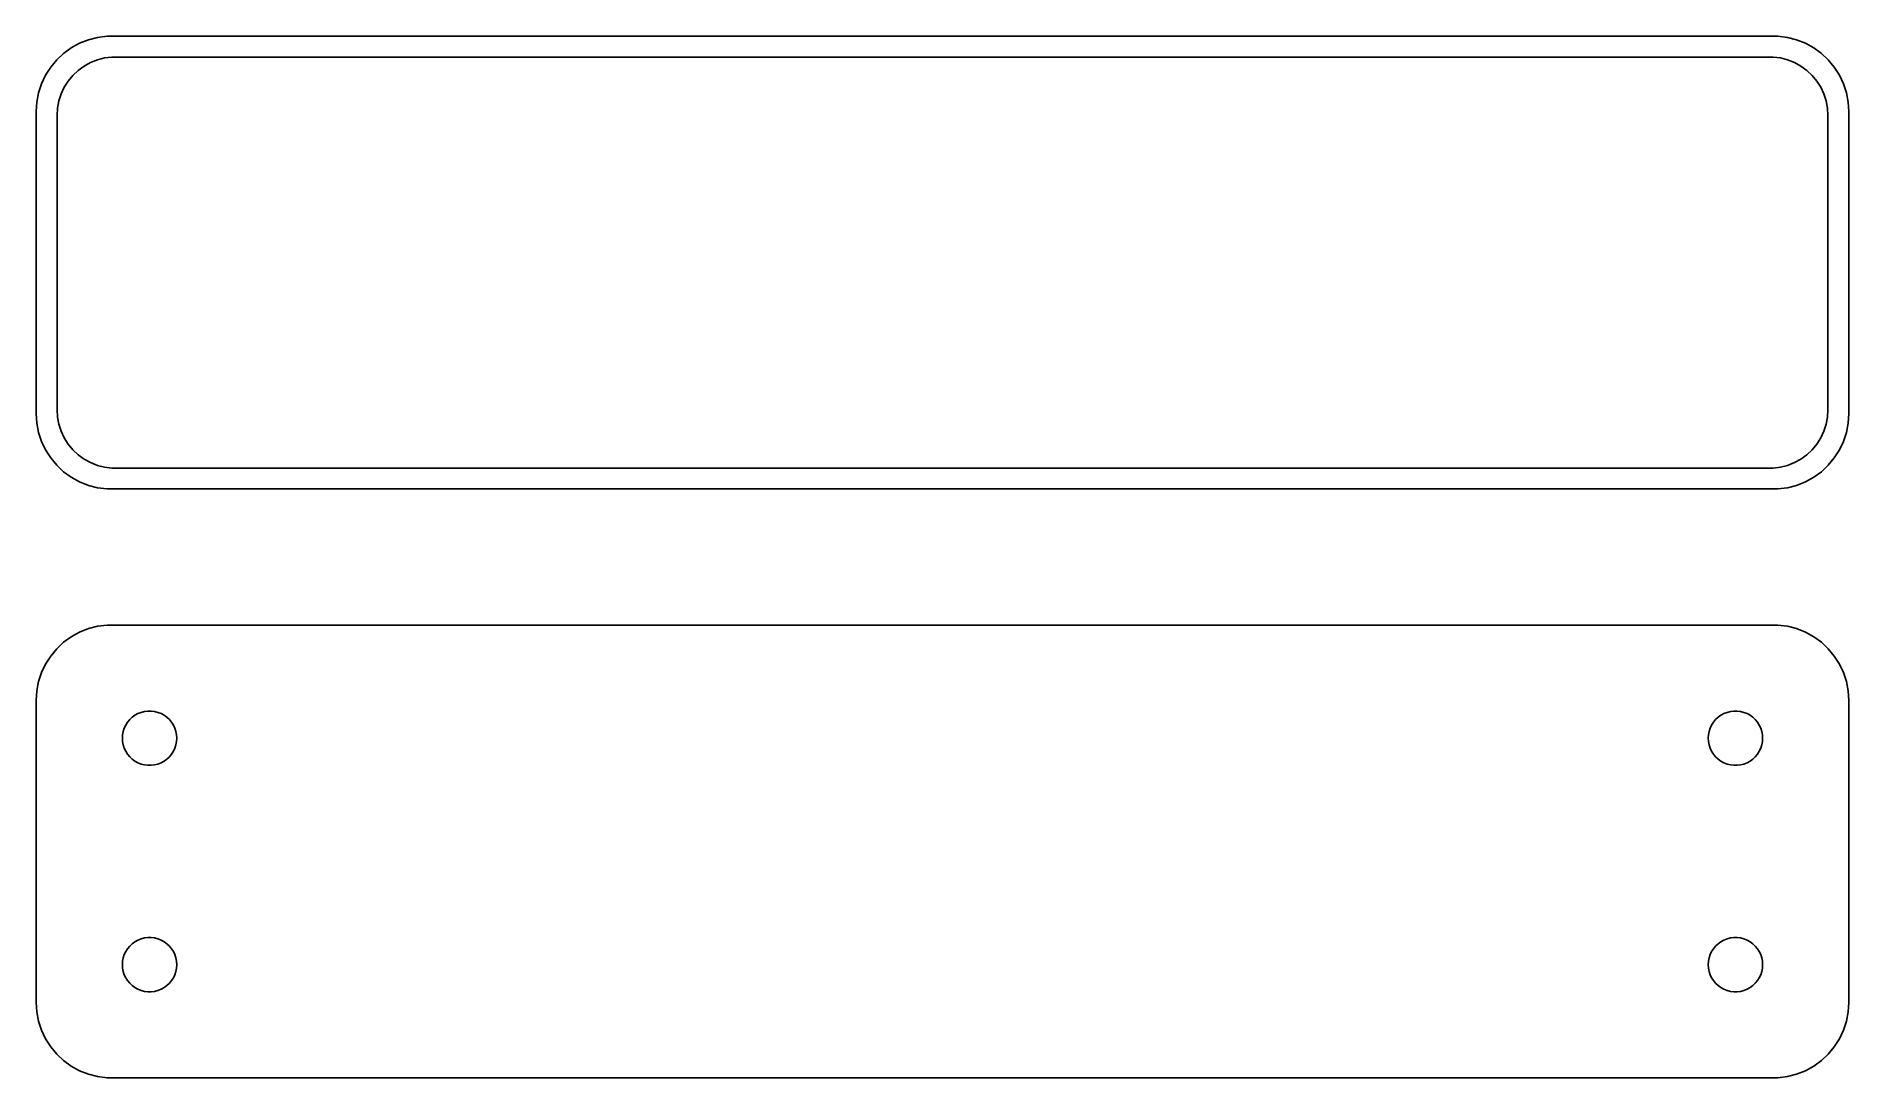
# Model space of a CAD drawing. Header units: metres. Extents: x -60 to 60, y 24 to 93.
import ezdxf

# ---------------------------------------------------------------- set-up
doc = ezdxf.new("R2010")
doc.units = ezdxf.units.M

msp = doc.modelspace()

# ---------------------------------------------------------------- linework, layer by layer
for p, q in [((-57.1289, 92.5241), (-57.6791, 92.2216)), ((-56.5451, 92.7553), (-57.1289, 92.5241)), ((-55.9369, 92.9114), (-56.5451, 92.7553)), ((-55.3139, 92.9901), (-55.9369, 92.9114)), ((55.3139, 92.9901), (-55.3139, 92.9901)), ((55.9369, 92.9114), (55.3139, 92.9901)), ((56.5451, 92.7553), (55.9369, 92.9114)), ((57.1289, 92.5241), (56.5451, 92.7553)), ((57.6791, 92.2216), (57.1289, 92.5241)), ((-58.6448, 91.4227), (-59.0451, 90.9389)), ((-58.1871, 91.8526), (-58.6448, 91.4227)), ((-57.6791, 92.2216), (-58.1871, 91.8526)), ((-56.8234, 91.0171), (-56.3975, 91.2512)), ((-56.3975, 91.2512), (-55.9457, 91.4301)), ((-55.9457, 91.4301), (-55.4751, 91.5509)), ((-55.4751, 91.5509), (-54.993, 91.6118)), ((-54.993, 91.6118), (54.993, 91.6118)), ((54.993, 91.6118), (55.4751, 91.5509)), ((55.4751, 91.5509), (55.9457, 91.4301)), ((55.9457, 91.4301), (56.3975, 91.2512)), ((56.3975, 91.2512), (56.8234, 91.0171)), ((58.1871, 91.8526), (57.6791, 92.2216)), ((58.6448, 91.4227), (58.1871, 91.8526)), ((59.0451, 90.9389), (58.6448, 91.4227)), ((-59.3815, 90.4088), (-59.6489, 89.8406)), ((-59.0451, 90.9389), (-59.3815, 90.4088)), ((-58.1408, 89.6141), (-57.8805, 90.0244)), ((-57.8805, 90.0244), (-57.5707, 90.3988)), ((-57.5707, 90.3988), (-57.2165, 90.7315)), ((-57.2165, 90.7315), (-56.8234, 91.0171)), ((56.8234, 91.0171), (57.2165, 90.7315)), ((57.2165, 90.7315), (57.5707, 90.3988)), ((57.5707, 90.3988), (57.8805, 90.0244)), ((57.8805, 90.0244), (58.1408, 89.6141)), ((59.3815, 90.4088), (59.0451, 90.9389)), ((59.6489, 89.8406), (59.3815, 90.4088)), ((-59.8429, 89.2434), (-59.9606, 88.6267)), ((-59.6489, 89.8406), (-59.8429, 89.2434)), ((-58.4979, 88.7123), (-58.3477, 89.1744)), ((-58.3477, 89.1744), (-58.1408, 89.6141)), ((58.1408, 89.6141), (58.3477, 89.1744)), ((58.3477, 89.1744), (58.4979, 88.7123)), ((59.8429, 89.2434), (59.6489, 89.8406)), ((59.9606, 88.6267), (59.8429, 89.2434)), ((-59.9606, 88.6267), (-60, 88)), ((-60, 88), (-60, 68)), ((-58.6195, 87.75), (-58.589, 88.235)), ((-58.6195, 68.25), (-58.6195, 87.75)), ((-58.589, 88.235), (-58.4979, 88.7123)), ((58.4979, 88.7123), (58.589, 88.235)), ((58.589, 88.235), (58.6195, 87.75)), ((58.6195, 87.75), (58.6195, 68.25)), ((60, 88), (59.9606, 88.6267)), ((60, 68), (60, 88)), ((-60, 68), (-59.9606, 67.3733)), ((-59.9606, 67.3733), (-59.8429, 66.7566)), ((-58.589, 67.765), (-58.6195, 68.25)), ((-58.4979, 67.2877), (-58.589, 67.765)), ((-58.3477, 66.8256), (-58.4979, 67.2877)), ((58.4979, 67.2877), (58.3477, 66.8256)), ((58.589, 67.765), (58.4979, 67.2877)), ((58.6195, 68.25), (58.589, 67.765)), ((59.8429, 66.7566), (59.9606, 67.3733)), ((59.9606, 67.3733), (60, 68)), ((-59.8429, 66.7566), (-59.6489, 66.1594)), ((-59.6489, 66.1594), (-59.3815, 65.5912)), ((-58.1408, 66.3859), (-58.3477, 66.8256)), ((-57.8805, 65.9756), (-58.1408, 66.3859)), ((58.1408, 66.3859), (57.8805, 65.9756)), ((58.3477, 66.8256), (58.1408, 66.3859)), ((59.3815, 65.5912), (59.6489, 66.1594)), ((59.6489, 66.1594), (59.8429, 66.7566)), ((-59.3815, 65.5912), (-59.0451, 65.0611)), ((-59.0451, 65.0611), (-58.6448, 64.5773)), ((-57.5707, 65.6012), (-57.8805, 65.9756)), ((-57.2165, 65.2685), (-57.5707, 65.6012)), ((-56.8234, 64.9829), (-57.2165, 65.2685)), ((-56.3975, 64.7488), (-56.8234, 64.9829)), ((56.8234, 64.9829), (56.3975, 64.7488)), ((57.2165, 65.2685), (56.8234, 64.9829)), ((57.5707, 65.6012), (57.2165, 65.2685)), ((57.8805, 65.9756), (57.5707, 65.6012)), ((58.6448, 64.5773), (59.0451, 65.0611)), ((59.0451, 65.0611), (59.3815, 65.5912)), ((-58.6448, 64.5773), (-58.1871, 64.1474)), ((-58.1871, 64.1474), (-57.6791, 63.7784)), ((-57.6791, 63.7784), (-57.1289, 63.4759)), ((-55.9457, 64.5699), (-56.3975, 64.7488)), ((-55.4751, 64.4491), (-55.9457, 64.5699)), ((-54.993, 64.3882), (-55.4751, 64.4491)), ((54.993, 64.3882), (-54.993, 64.3882)), ((55.4751, 64.4491), (54.993, 64.3882)), ((55.9457, 64.5699), (55.4751, 64.4491)), ((56.3975, 64.7488), (55.9457, 64.5699)), ((57.1289, 63.4759), (57.6791, 63.7784)), ((57.6791, 63.7784), (58.1871, 64.1474)), ((58.1871, 64.1474), (58.6448, 64.5773)), ((-57.1289, 63.4759), (-56.5451, 63.2447)), ((-56.5451, 63.2447), (-55.9369, 63.0886)), ((-55.9369, 63.0886), (-55.3139, 63.0099)), ((-55.3139, 63.0099), (55.3139, 63.0099)), ((55.3139, 63.0099), (55.9369, 63.0886)), ((55.9369, 63.0886), (56.5451, 63.2447)), ((56.5451, 63.2447), (57.1289, 63.4759)), ((-58.1871, 52.8526), (-58.6448, 52.4227)), ((-57.6791, 53.2216), (-58.1871, 52.8526)), ((-57.1289, 53.5241), (-57.6791, 53.2216)), ((-56.5451, 53.7553), (-57.1289, 53.5241)), ((-55.9369, 53.9114), (-56.5451, 53.7553)), ((-55.3139, 53.9901), (-55.9369, 53.9114)), ((55.3139, 53.9901), (-55.3139, 53.9901)), ((55.9369, 53.9114), (55.3139, 53.9901)), ((56.5451, 53.7553), (55.9369, 53.9114)), ((57.1289, 53.5241), (56.5451, 53.7553)), ((57.6791, 53.2216), (57.1289, 53.5241)), ((58.1871, 52.8526), (57.6791, 53.2216)), ((58.6448, 52.4227), (58.1871, 52.8526)), ((-59.0451, 51.9389), (-59.3815, 51.4088)), ((-58.6448, 52.4227), (-59.0451, 51.9389)), ((59.0451, 51.9389), (58.6448, 52.4227)), ((59.3815, 51.4088), (59.0451, 51.9389)), ((-59.6489, 50.8406), (-59.8429, 50.2434)), ((-59.3815, 51.4088), (-59.6489, 50.8406)), ((59.6489, 50.8406), (59.3815, 51.4088)), ((59.8429, 50.2434), (59.6489, 50.8406)), ((-59.9606, 49.6267), (-60, 49)), ((-59.8429, 50.2434), (-59.9606, 49.6267)), ((59.9606, 49.6267), (59.8429, 50.2434)), ((60, 49), (59.9606, 49.6267)), ((-60, 49), (-60, 29)), ((-53.6474, 47.8869), (-53.4645, 48.0198)), ((-53.4645, 48.0198), (-53.2664, 48.1287)), ((-53.2664, 48.1287), (-53.0562, 48.2119)), ((-53.0562, 48.2119), (-52.8373, 48.2681)), ((-52.8373, 48.2681), (-52.613, 48.2964)), ((-52.613, 48.2964), (-52.387, 48.2964)), ((-52.387, 48.2964), (-52.1627, 48.2681)), ((-52.1627, 48.2681), (-51.9438, 48.2119)), ((-51.9438, 48.2119), (-51.7336, 48.1287)), ((-51.7336, 48.1287), (-51.5355, 48.0198)), ((-51.5355, 48.0198), (-51.3526, 47.8869)), ((51.3526, 47.8869), (51.5355, 48.0198)), ((51.5355, 48.0198), (51.7336, 48.1287)), ((51.7336, 48.1287), (51.9438, 48.2119)), ((51.9438, 48.2119), (52.1627, 48.2681)), ((52.1627, 48.2681), (52.387, 48.2964)), ((52.387, 48.2964), (52.613, 48.2964)), ((52.613, 48.2964), (52.8373, 48.2681)), ((52.8373, 48.2681), (53.0562, 48.2119)), ((53.0562, 48.2119), (53.2664, 48.1287)), ((53.2664, 48.1287), (53.4645, 48.0198)), ((53.4645, 48.0198), (53.6474, 47.8869)), ((60, 29), (60, 49)), ((-54.2858, 46.7256), (-54.2434, 46.9476)), ((-54.2434, 46.9476), (-54.1736, 47.1626)), ((-54.1736, 47.1626), (-54.0773, 47.3671)), ((-54.0773, 47.3671), (-53.9562, 47.558)), ((-53.9562, 47.558), (-53.8121, 47.7322)), ((-53.8121, 47.7322), (-53.6474, 47.8869)), ((-51.3526, 47.8869), (-51.1879, 47.7322)), ((-51.1879, 47.7322), (-51.0438, 47.558)), ((-51.0438, 47.558), (-50.9226, 47.3671)), ((-50.9226, 47.3671), (-50.8264, 47.1626)), ((-50.8264, 47.1626), (-50.7565, 46.9476)), ((-50.7565, 46.9476), (-50.7142, 46.7256)), ((50.7142, 46.7256), (50.7565, 46.9476)), ((50.7565, 46.9476), (50.8264, 47.1626)), ((50.8264, 47.1626), (50.9226, 47.3671)), ((50.9226, 47.3671), (51.0438, 47.558)), ((51.0438, 47.558), (51.1879, 47.7322)), ((51.1879, 47.7322), (51.3526, 47.8869)), ((53.6474, 47.8869), (53.8121, 47.7322)), ((53.8121, 47.7322), (53.9562, 47.558)), ((53.9562, 47.558), (54.0773, 47.3671)), ((54.0773, 47.3671), (54.1736, 47.1626)), ((54.1736, 47.1626), (54.2434, 46.9476)), ((54.2434, 46.9476), (54.2858, 46.7256)), ((-54.3, 46.5), (-54.2858, 46.7256)), ((-54.2858, 46.2744), (-54.3, 46.5)), ((-54.2434, 46.0524), (-54.2858, 46.2744)), ((-54.1736, 45.8374), (-54.2434, 46.0524)), ((-54.0773, 45.6328), (-54.1736, 45.8374)), ((-53.9562, 45.442), (-54.0773, 45.6328)), ((-50.9226, 45.6328), (-51.0438, 45.442)), ((-50.8264, 45.8374), (-50.9226, 45.6328)), ((-50.7565, 46.0524), (-50.8264, 45.8374)), ((-50.7142, 46.2744), (-50.7565, 46.0524)), ((-50.7142, 46.7256), (-50.7, 46.5)), ((-50.7, 46.5), (-50.7142, 46.2744)), ((50.7, 46.5), (50.7142, 46.7256)), ((50.7142, 46.2744), (50.7, 46.5)), ((50.7565, 46.0524), (50.7142, 46.2744)), ((50.8264, 45.8374), (50.7565, 46.0524)), ((50.9226, 45.6328), (50.8264, 45.8374)), ((51.0438, 45.442), (50.9226, 45.6328)), ((54.0773, 45.6328), (53.9562, 45.442)), ((54.1736, 45.8374), (54.0773, 45.6328)), ((54.2434, 46.0524), (54.1736, 45.8374)), ((54.2858, 46.2744), (54.2434, 46.0524)), ((54.2858, 46.7256), (54.3, 46.5)), ((54.3, 46.5), (54.2858, 46.2744)), ((-53.8121, 45.2678), (-53.9562, 45.442)), ((-53.6474, 45.1131), (-53.8121, 45.2678)), ((-53.4645, 44.9802), (-53.6474, 45.1131)), ((-53.2664, 44.8713), (-53.4645, 44.9802)), ((-53.0562, 44.7881), (-53.2664, 44.8713)), ((-52.8373, 44.7319), (-53.0562, 44.7881)), ((-52.613, 44.7036), (-52.8373, 44.7319)), ((-52.387, 44.7036), (-52.613, 44.7036)), ((-52.1627, 44.7319), (-52.387, 44.7036)), ((-51.9438, 44.7881), (-52.1627, 44.7319)), ((-51.7336, 44.8713), (-51.9438, 44.7881)), ((-51.5355, 44.9802), (-51.7336, 44.8713)), ((-51.3526, 45.1131), (-51.5355, 44.9802)), ((-51.1879, 45.2678), (-51.3526, 45.1131)), ((-51.0438, 45.442), (-51.1879, 45.2678)), ((51.1879, 45.2678), (51.0438, 45.442)), ((51.3526, 45.1131), (51.1879, 45.2678)), ((51.5355, 44.9802), (51.3526, 45.1131)), ((51.7336, 44.8713), (51.5355, 44.9802)), ((51.9438, 44.7881), (51.7336, 44.8713)), ((52.1627, 44.7319), (51.9438, 44.7881)), ((52.387, 44.7036), (52.1627, 44.7319)), ((52.613, 44.7036), (52.387, 44.7036)), ((52.8373, 44.7319), (52.613, 44.7036)), ((53.0562, 44.7881), (52.8373, 44.7319)), ((53.2664, 44.8713), (53.0562, 44.7881)), ((53.4645, 44.9802), (53.2664, 44.8713)), ((53.6474, 45.1131), (53.4645, 44.9802)), ((53.8121, 45.2678), (53.6474, 45.1131)), ((53.9562, 45.442), (53.8121, 45.2678)), ((-54.0773, 32.3672), (-53.9562, 32.558)), ((-53.9562, 32.558), (-53.8121, 32.7322)), ((-53.8121, 32.7322), (-53.6474, 32.8869)), ((-53.6474, 32.8869), (-53.4645, 33.0198)), ((-53.4645, 33.0198), (-53.2664, 33.1287)), ((-53.2664, 33.1287), (-53.0562, 33.2119)), ((-53.0562, 33.2119), (-52.8373, 33.2681)), ((-52.8373, 33.2681), (-52.613, 33.2964)), ((-52.613, 33.2964), (-52.387, 33.2964)), ((-52.387, 33.2964), (-52.1627, 33.2681)), ((-52.1627, 33.2681), (-51.9438, 33.2119)), ((-51.9438, 33.2119), (-51.7336, 33.1287)), ((-51.7336, 33.1287), (-51.5355, 33.0198)), ((-51.5355, 33.0198), (-51.3526, 32.8869)), ((-51.3526, 32.8869), (-51.1879, 32.7322)), ((-51.1879, 32.7322), (-51.0438, 32.558)), ((-51.0438, 32.558), (-50.9226, 32.3672)), ((50.9226, 32.3672), (51.0438, 32.558)), ((51.0438, 32.558), (51.1879, 32.7322)), ((51.1879, 32.7322), (51.3526, 32.8869)), ((51.3526, 32.8869), (51.5355, 33.0198)), ((51.5355, 33.0198), (51.7336, 33.1287)), ((51.7336, 33.1287), (51.9438, 33.2119)), ((51.9438, 33.2119), (52.1627, 33.2681)), ((52.1627, 33.2681), (52.387, 33.2964)), ((52.387, 33.2964), (52.613, 33.2964)), ((52.613, 33.2964), (52.8373, 33.2681)), ((52.8373, 33.2681), (53.0562, 33.2119)), ((53.0562, 33.2119), (53.2664, 33.1287)), ((53.2664, 33.1287), (53.4645, 33.0198)), ((53.4645, 33.0198), (53.6474, 32.8869)), ((53.6474, 32.8869), (53.8121, 32.7322)), ((53.8121, 32.7322), (53.9562, 32.558)), ((53.9562, 32.558), (54.0773, 32.3672)), ((-54.3, 31.5), (-54.2858, 31.7256)), ((-54.2858, 31.2744), (-54.3, 31.5)), ((-54.2858, 31.7256), (-54.2434, 31.9476)), ((-54.2434, 31.0524), (-54.2858, 31.2744)), ((-54.2434, 31.9476), (-54.1736, 32.1626)), ((-54.1736, 32.1626), (-54.0773, 32.3672)), ((-50.9226, 32.3672), (-50.8264, 32.1626)), ((-50.8264, 32.1626), (-50.7565, 31.9476)), ((-50.7565, 31.9476), (-50.7142, 31.7256)), ((-50.7142, 31.2744), (-50.7565, 31.0524)), ((-50.7142, 31.7256), (-50.7, 31.5)), ((-50.7, 31.5), (-50.7142, 31.2744)), ((50.7, 31.5), (50.7142, 31.7256)), ((50.7142, 31.2744), (50.7, 31.5)), ((50.7142, 31.7256), (50.7565, 31.9476)), ((50.7565, 31.0524), (50.7142, 31.2744)), ((50.7565, 31.9476), (50.8264, 32.1626)), ((50.8264, 32.1626), (50.9226, 32.3672)), ((54.0773, 32.3672), (54.1736, 32.1626)), ((54.1736, 32.1626), (54.2434, 31.9476)), ((54.2434, 31.9476), (54.2858, 31.7256)), ((54.2858, 31.2744), (54.2434, 31.0524)), ((54.2858, 31.7256), (54.3, 31.5)), ((54.3, 31.5), (54.2858, 31.2744)), ((-54.1736, 30.8374), (-54.2434, 31.0524)), ((-54.0773, 30.6329), (-54.1736, 30.8374)), ((-53.9562, 30.442), (-54.0773, 30.6329)), ((-53.8121, 30.2678), (-53.9562, 30.442)), ((-53.6474, 30.1131), (-53.8121, 30.2678)), ((-53.4645, 29.9802), (-53.6474, 30.1131)), ((-51.3526, 30.1131), (-51.5355, 29.9802)), ((-51.1879, 30.2678), (-51.3526, 30.1131)), ((-51.0438, 30.442), (-51.1879, 30.2678)), ((-50.9226, 30.6329), (-51.0438, 30.442)), ((-50.8264, 30.8374), (-50.9226, 30.6329)), ((-50.7565, 31.0524), (-50.8264, 30.8374)), ((50.8264, 30.8374), (50.7565, 31.0524)), ((50.9226, 30.6329), (50.8264, 30.8374)), ((51.0438, 30.442), (50.9226, 30.6329)), ((51.1879, 30.2678), (51.0438, 30.442)), ((51.3526, 30.1131), (51.1879, 30.2678)), ((51.5355, 29.9802), (51.3526, 30.1131)), ((53.6474, 30.1131), (53.4645, 29.9802)), ((53.8121, 30.2678), (53.6474, 30.1131)), ((53.9562, 30.442), (53.8121, 30.2678)), ((54.0773, 30.6329), (53.9562, 30.442)), ((54.1736, 30.8374), (54.0773, 30.6329)), ((54.2434, 31.0524), (54.1736, 30.8374)), ((-60, 29), (-59.9606, 28.3733)), ((-53.2664, 29.8713), (-53.4645, 29.9802)), ((-53.0562, 29.7881), (-53.2664, 29.8713)), ((-52.8373, 29.7319), (-53.0562, 29.7881)), ((-52.613, 29.7036), (-52.8373, 29.7319)), ((-52.387, 29.7036), (-52.613, 29.7036)), ((-52.1627, 29.7319), (-52.387, 29.7036)), ((-51.9438, 29.7881), (-52.1627, 29.7319)), ((-51.7336, 29.8713), (-51.9438, 29.7881)), ((-51.5355, 29.9802), (-51.7336, 29.8713)), ((51.7336, 29.8713), (51.5355, 29.9802)), ((51.9438, 29.7881), (51.7336, 29.8713)), ((52.1627, 29.7319), (51.9438, 29.7881)), ((52.387, 29.7036), (52.1627, 29.7319)), ((52.613, 29.7036), (52.387, 29.7036)), ((52.8373, 29.7319), (52.613, 29.7036)), ((53.0562, 29.7881), (52.8373, 29.7319)), ((53.2664, 29.8713), (53.0562, 29.7881)), ((53.4645, 29.9802), (53.2664, 29.8713)), ((59.9606, 28.3733), (60, 29)), ((-59.9606, 28.3733), (-59.8429, 27.7566)), ((-59.8429, 27.7566), (-59.6489, 27.1594)), ((59.6489, 27.1594), (59.8429, 27.7566)), ((59.8429, 27.7566), (59.9606, 28.3733)), ((-59.6489, 27.1594), (-59.3815, 26.5912)), ((-59.3815, 26.5912), (-59.0451, 26.0611)), ((59.0451, 26.0611), (59.3815, 26.5912)), ((59.3815, 26.5912), (59.6489, 27.1594)), ((-59.0451, 26.0611), (-58.6448, 25.5773)), ((-58.6448, 25.5773), (-58.1871, 25.1474)), ((58.1871, 25.1474), (58.6448, 25.5773)), ((58.6448, 25.5773), (59.0451, 26.0611)), ((-58.1871, 25.1474), (-57.6791, 24.7784)), ((-57.6791, 24.7784), (-57.1289, 24.4759)), ((-57.1289, 24.4759), (-56.5451, 24.2447)), ((-56.5451, 24.2447), (-55.9369, 24.0886)), ((-55.9369, 24.0886), (-55.3139, 24.0099)), ((-55.3139, 24.0099), (55.3139, 24.0099)), ((55.3139, 24.0099), (55.9369, 24.0886)), ((55.9369, 24.0886), (56.5451, 24.2447)), ((56.5451, 24.2447), (57.1289, 24.4759)), ((57.1289, 24.4759), (57.6791, 24.7784)), ((57.6791, 24.7784), (58.1871, 25.1474))]:
    msp.add_line(p, q)

doc.saveas('drawing.dxf')
